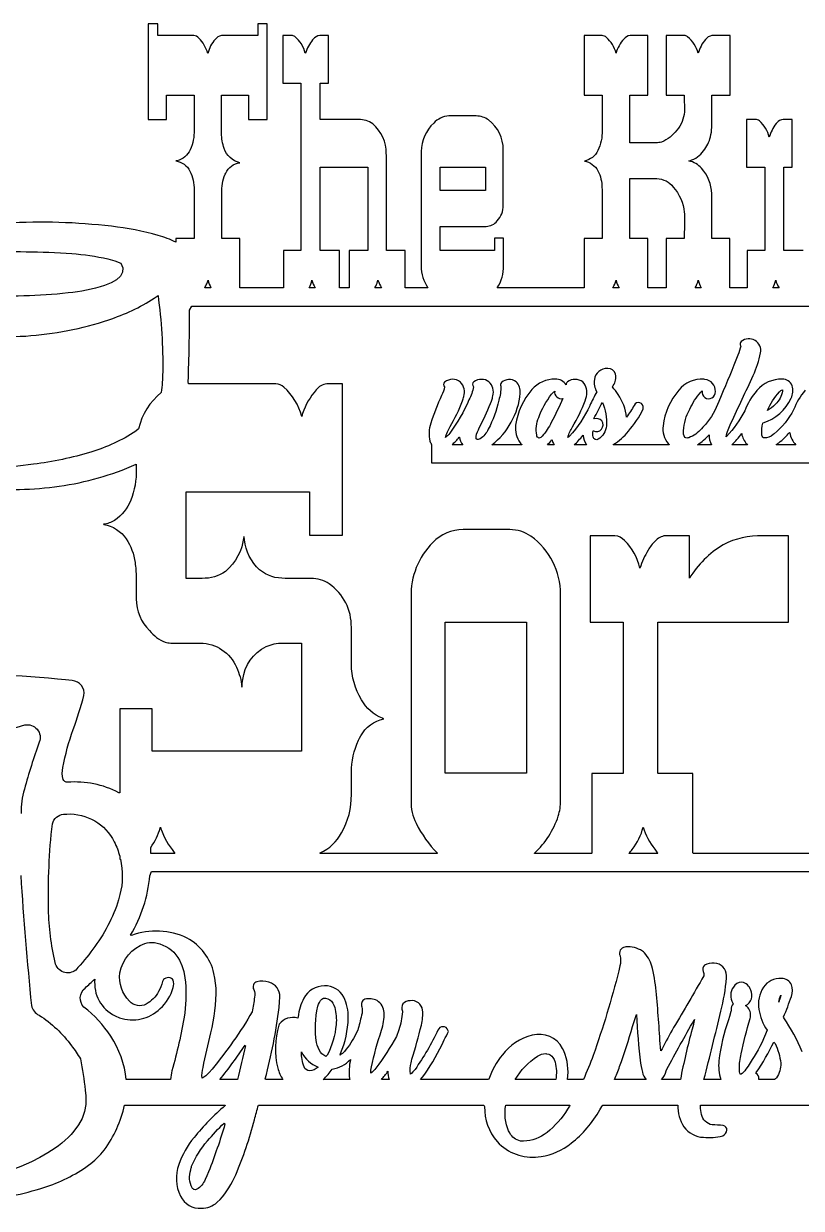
# Model space of a CAD drawing. Extents: x 0.7 to 36.7, y 0.2 to 19.1.
# Drawn here: x 14.09 to 25.42, y 0.93 to 18.18 of the extents above; entities that cross this region are included whole.
import ezdxf

# ---------------------------------------------------------------- set-up
doc = ezdxf.new("R2010")
doc.units = 0
doc.linetypes.add('0', pattern=[0])
doc.layers.add('1', color=7, linetype='0')

msp = doc.modelspace()

# ---------------------------------------------------------------- linework, layer by layer
at = {"layer": '1'}
for points in [[(25.442039, 14.873917), (25.161255, 14.873917), (25.160065, 14.874771), (25.160065, 16.08725), (25.160355, 16.089447), (25.282013, 16.089447), (25.282059, 16.78479), (25.152618, 16.78479, 0.196644), (25.055786, 16.732147), (25.047447, 16.723801, 0.087068), (24.946609, 16.525284, 0.15529), (24.804909, 16.763428, 0.160239), (24.74601, 16.78479), (24.616348, 16.78479), (24.616104, 16.783188), (24.616104, 16.089752), (24.617432, 16.089447), (24.882088, 16.089447), (24.882088, 14.879288), (24.881927, 14.873932), (24.628593, 14.873917), (24.628113, 14.872681), (24.628105, 14.332565), (24.626869, 14.332336), (24.376114, 14.332321), (24.376122, 15.048462), (24.375969, 15.051682), (24.110672, 15.051682), (24.110146, 15.053131), (24.110146, 15.701431, 0.180076), (23.962708, 16.072937, 0.156309), (23.778923, 16.180573), (23.791557, 16.183044, 0.166555), (23.990143, 16.327423, 0.122656), (24.091347, 16.53157, 0.065616), (24.1101, 16.664658), (24.110146, 17.136719), (24.11071, 17.13768), (24.37999, 17.13768), (24.380127, 17.141739), (24.380127, 18.005539), (24.112297, 18.005524, 0.205604), (24.019691, 17.946655, 0.124134), (23.913742, 17.746674, 0.154234), (23.758293, 17.988434, 0.152372), (23.708038, 18.005554), (23.446754, 18.005539), (23.44619, 18.003784), (23.44619, 17.138168), (23.44738, 17.137695), (23.708176, 17.13768), (23.712189, 16.893738, -0.165298), (23.600891, 16.629654, -0.145716), (23.378487, 16.455521, -0.073797), (23.299492, 16.442368), (22.918228, 16.442337), (22.918228, 17.134277), (22.918358, 17.13768), (23.179626, 17.13768), (23.180214, 17.139374), (23.180214, 18.005005), (23.179062, 18.005554), (22.919922, 18.005569, 0.216325), (22.829987, 17.953094, 0.130649), (22.716591, 17.747864, 0.143407), (22.575272, 17.979187, 0.164416), (22.512413, 18.005539), (22.251595, 18.005539), (22.250282, 18.005188), (22.250282, 17.139709), (22.250778, 17.13768), (22.512093, 17.13768), (22.512268, 17.135468), (22.512268, 16.623932, -0.129217), (22.451912, 16.330322, -0.238394), (22.256706, 16.178757, -0.231696), (22.45079, 16.036301, -0.129395), (22.511398, 15.78949), (22.51207, 15.767838, -0.004652), (22.512169, 15.051682), (22.250923, 15.051682), (22.250282, 15.050415), (22.250282, 14.33284), (22.24501, 14.332336), (20.985184, 14.332321, 0.146641), (21.078377, 14.655212), (21.078369, 15.051987), (21.07814, 15.052979), (20.944481, 15.052979), (20.944374, 15.052261), (20.944382, 14.876511), (20.156639, 14.876511), (20.152451, 14.876633), (20.152443, 15.225922), (20.15358, 15.226822), (20.823875, 15.226807, 0.219216), (20.986099, 15.307892, 0.192143), (21.074371, 15.532913), (21.074303, 16.319), (21.073738, 16.341232, 0.23251), (20.86055, 16.77623, 0.156653), (20.679459, 16.834442), (20.281563, 16.834427, 0.195329), (20.060959, 16.731522, 0.20468), (19.878502, 16.315826), (19.878464, 14.649155, 0.151683), (19.976242, 14.332321), (19.645378, 14.332321), (19.644485, 14.333176), (19.644485, 14.873459), (19.643448, 14.873917), (19.374512, 14.873917), (19.370491, 16.266144), (19.370049, 16.289291, 0.224545), (19.171272, 16.718155, 0.16102), (18.966866, 16.784744), (18.404602, 16.78479), (18.404602, 17.310181), (18.526222, 17.310196), (18.526566, 17.311234), (18.526566, 18.004898), (18.526077, 18.005539), (18.401024, 18.005539, 0.204107), (18.303253, 17.95163), (18.294785, 17.942902, 0.082117), (18.192001, 17.748871), (18.189674, 17.748535, 0.167321), (18.035942, 17.990707, 0.138151), (17.991066, 18.005539), (17.861366, 18.005539), (17.860611, 18.005386), (17.860611, 17.31221), (17.860992, 17.310196), (18.126335, 17.310196), (18.126595, 17.301361), (18.126595, 14.874084), (18.124878, 14.873917), (17.874115, 14.873917), (17.872612, 14.87381), (17.87262, 14.333923), (17.871735, 14.332321), (17.237305, 14.332321), (17.236664, 14.334869), (17.236664, 15.05162), (16.97625, 15.051682), (16.974678, 15.051819), (16.974686, 15.707092, -0.114654), (17.02282, 15.988968), (17.030136, 16.002686, -0.250662), (17.235199, 16.154617, -0.263842), (17.008072, 16.362213, -0.090856), (16.970734, 16.583542), (16.97068, 17.1371), (16.972038, 17.13768), (17.364609, 17.13768), (17.364685, 16.78479), (17.633797, 16.78479), (17.634636, 16.786575), (17.634636, 18.176514), (17.634171, 18.17804), (17.498657, 18.178055), (17.498642, 18.006607), (17.498558, 18.005539), (16.968636, 18.005508, 0.209952), (16.878044, 17.948395, 0.133625), (16.770935, 17.745346, 0.105442), (16.639503, 17.969711, 0.19901), (16.563927, 18.005539), (16.040405, 18.005539), (16.039787, 18.006104), (16.039787, 18.17804), (15.899651, 18.178055), (15.89875, 18.177872), (15.898758, 16.789368), (15.899063, 16.78479), (16.168411, 16.78479), (16.168732, 16.785934), (16.168739, 17.137634), (16.56871, 17.137604), (16.56871, 16.63118, -0.124342), (16.513008, 16.343689, -0.23927), (16.318985, 16.18335), (16.304695, 16.181168, -0.238672), (16.50885, 16.03241, -0.129943), (16.568649, 15.758316), (16.56871, 15.052567), (16.567886, 15.051682), (16.30278, 15.051682), (16.302734, 14.995667, 0.045949), (16.047813, 15.096588, 0.041229), (15.365829, 15.227951, 0.043334), (13.835701, 15.273865, 0.030666)], [(13.458946, 14.85202, -0.026039), (14.78788, 14.830887, -0.037701), (15.313171, 14.754395), (15.41581, 14.725143), (15.502029, 14.691162), (15.533371, 14.624924), (15.529373, 14.560181), (15.498009, 14.502197), (15.44194, 14.450638), (15.363815, 14.405167), (15.266296, 14.365448, -0.051544), (14.735458, 14.257446, -0.038707), (13.443771, 14.22139)], [(13.455727, 13.665527, 0.058488), (14.117012, 13.630814, 0.064695), (15.325745, 13.866577, 0.06324), (15.987869, 14.180527, 0.017156), (16.044342, 14.220718, -0.038263), (16.112801, 13.105438, -0.022185), (16.092186, 12.808258, 0.166966), (15.761375, 12.281158), (15.71917, 12.243698, -0.072987), (15.066063, 11.941742, -0.046506), (14.228844, 11.764465, -0.069933), (13.026306, 11.756973, -0.06198)], [(25.676384, 6.09845), (23.841034, 6.09845), (23.835236, 6.104858), (23.835243, 7.25647), (23.833694, 7.263016), (23.329277, 7.263016), (23.324768, 7.265823), (23.324768, 9.435516), (23.325264, 9.463547), (25.229073, 9.463547), (25.229095, 10.72168), (25.224678, 10.722351), (24.852081, 10.722351, 0.130021), (24.276413, 10.590408, 0.118642), (23.784561, 10.103897), (23.784561, 10.716171), (23.784256, 10.722336), (23.435867, 10.722336, 0.191474), (23.284187, 10.64447, 0.093031), (23.18589, 10.511551, 0.066779), (23.06498, 10.25293, 0.142128), (22.841118, 10.652893, 0.189234), (22.70063, 10.722351), (22.342728, 10.722336), (22.340027, 10.719971), (22.340019, 9.477524), (22.340294, 9.463531), (22.821526, 9.463501), (22.821533, 7.263519), (22.815575, 7.263016), (22.362289, 7.263016), (22.361732, 7.252502), (22.36174, 6.101837), (22.356911, 6.098434), (21.530647, 6.09845), (21.530869, 6.102631, 0.125469), (21.875397, 6.6418, 0.07265), (21.909203, 6.866516), (21.909195, 9.870529, 0.240483), (21.476959, 10.715729, 0.154493), (21.167542, 10.812256), (20.490074, 10.812256, 0.205214), (20.047005, 10.623795, 0.204974), (19.729706, 9.830185), (19.729706, 6.864975, 0.12317), (19.804825, 6.535782, 0.08115), (20.115326, 6.101593), (20.106331, 6.09845), (18.404724, 6.09845), (18.408844, 6.104126, 0.156801), (18.716644, 6.396957, 0.135513), (18.860809, 6.954987), (18.860809, 7.276184, -0.105748), (18.962784, 7.745132), (18.978622, 7.774734), (18.99765, 7.809052, -0.225124), (19.333267, 8.054947), (19.316238, 8.065353, -0.180853), (19.009178, 8.334824, -0.137548), (18.860817, 8.854095), (18.860794, 9.388702, 0.249068), (18.537766, 10.023575, 0.1491), (18.274307, 10.102402), (17.897919, 10.102402, -0.178156), (17.524353, 10.224503, -0.179317), (17.303711, 10.664658), (17.29847, 10.710815), (17.293739, 10.706406, -0.19263), (17.02597, 10.2043, -0.164491), (16.688309, 10.102386), (16.459923, 10.102402), (16.456871, 10.102646), (16.456863, 11.36116), (18.251457, 11.361191), (18.252594, 11.354324), (18.252586, 10.733032), (18.256096, 10.731796), (18.73214, 10.731796), (18.734093, 10.741486), (18.734093, 12.917236), (18.733582, 12.932327), (18.502739, 12.932281, 0.206158), (18.348541, 12.846695, 0.097521), (18.150253, 12.504074), (18.14476, 12.482162), (18.14064, 12.460907, 0.140098), (17.878433, 12.887527, 0.186716), (17.762886, 12.932312), (16.48877, 12.932312), (16.483986, 12.968353, 0.009554), (16.504616, 14.007019), (16.534706, 14.066727), (34.238785, 14.066711)], [(25.470818, 12.840103, 0.086612), (25.30275, 12.557709, -0.098264), (25.019852, 12.206436), (25.006317, 12.196533, -0.192538), (24.868561, 12.14801), (24.864815, 12.149155, -0.243375), (24.840935, 12.200836, -0.093618), (24.853073, 12.360443), (24.85743, 12.365631, 0.215399), (25.266785, 12.724564, 0.189054), (25.280655, 12.90686, 0.313128), (25.137512, 13.002991, 0.227389), (24.768211, 12.837021, 0.084123), (24.591728, 12.542603, -0.064748), (24.326187, 12.167175), (24.322617, 12.16394), (24.318977, 12.160782, -0.063209), (24.390427, 12.363968, 0.004338), (24.713531, 13.057114, 0.061939), (24.821594, 13.383942, 0.317708), (24.740486, 13.567505, 0.293259), (24.541138, 13.552002, 0.364927), (24.533531, 13.485291, -0.057014), (24.492645, 13.354324, -0.008869), (24.246452, 12.759811), (24.213715, 12.679642, -0.096438), (24.018051, 12.343185), (23.982277, 12.301987), (23.961914, 12.280258, -0.127285), (23.775452, 12.150497, -0.225121), (23.718758, 12.15358, -0.167274), (23.700142, 12.252243, -0.114517), (23.790245, 12.563721, -0.080423), (23.951622, 12.813644, -0.032461), (23.970879, 12.830627, 1.122652), (24.16291, 12.821198, 0.404255), (24.011818, 12.999084), (23.995682, 13.00174, 0.240596), (23.62989, 12.842804, 0.146051), (23.40049, 12.32402, 0.201635), (23.476532, 12.063675), (23.490562, 12.050217), (23.490173, 12.04808), (22.679214, 12.04808), (22.674583, 12.04921, 0.0953), (22.895531, 12.245651, 0.071739), (23.111526, 12.568481), (23.113724, 12.579926, 0.864043), (22.978645, 12.620789, -0.042055), (22.868523, 12.449905, 0.125594), (22.746849, 12.778961, 0.019164), (22.665321, 12.891571), (22.675896, 12.910034, 0.192224), (22.710541, 13.074753, 0.347091), (22.594948, 13.157333, 0.400819), (22.400803, 12.996994, 0.178777), (22.435074, 12.819427), (22.434372, 12.816711, 0.011719), (22.334099, 12.618973), (22.333092, 12.615051, -0.077178), (22.036781, 12.172241, -0.079595), (22.014748, 12.154617, -0.067826), (22.082092, 12.308517, 0.043231), (22.265076, 12.687363), (22.275398, 12.720078), (22.279869, 12.736053), (22.283646, 12.752213, 0.272536), (22.231873, 12.961304, 0.332209), (22.007629, 12.96434, 0.236729), (21.989998, 12.92215, 0.241164), (21.832222, 13.003586, 0.224516), (21.490128, 12.851044, 0.14667), (21.253822, 12.333359, 0.185691), (21.31749, 12.076859), (21.330193, 12.062546), (21.344093, 12.049377), (21.3423, 12.048065), (20.907555, 12.04808, 0.119542), (21.187691, 12.375, 0.11439), (21.320892, 12.797104, 0.231258), (21.260849, 12.964691, 0.362503), (21.046288, 12.953552, 0.294948), (21.040115, 12.898895, -0.064574), (21.008926, 12.695267, -0.067447), (20.854897, 12.272552, -0.12645), (20.739487, 12.135254, -0.2908), (20.677078, 12.132584, -0.12784), (20.710625, 12.265976), (20.722359, 12.292664, 0.021617), (20.889153, 12.647339), (20.900612, 12.680084), (20.911102, 12.713165), (20.914803, 12.725967), (20.918976, 12.74202), (20.92244, 12.75824, 0.278098), (20.865524, 12.96434, 0.32418), (20.644424, 12.963791, 0.418643), (20.640457, 12.891495, -0.081229), (20.574364, 12.701065, -0.055742), (20.294678, 12.215286, -0.101876), (20.230148, 12.152084, -0.065889), (20.299774, 12.310989, 0.041164), (20.479706, 12.684631), (20.49015, 12.717392), (20.494713, 12.733368), (20.498596, 12.749527, 0.272314), (20.448952, 12.960007, 0.352958), (20.218864, 12.959808, 0.382668), (20.217842, 12.891312, -0.076303), (20.175217, 12.765244, 0.032514), (20.016212, 12.360397, 0.141769), (20.006172, 12.099854, 0.053607), (20.029213, 12.04808), (20.029198, 11.782333), (20.199898, 11.782242), (34.008049, 11.782242)], [(13.4487, 11.428635, 0.066568), (14.606544, 11.444702, 0.069906), (15.725548, 11.763412), (15.725548, 11.68782, -0.105314), (15.647766, 11.24147, -0.147582), (15.411446, 10.946945, -0.104474), (15.249878, 10.889175), (15.252831, 10.886368, -0.212366), (15.5793, 10.676132, -0.12304), (15.709229, 10.33194, -0.035916), (15.725479, 10.118317), (15.725601, 9.804016, 0.199594), (15.921364, 9.341736, 0.132834), (16.149643, 9.173523, 0.078265), (16.228882, 9.160675), (16.659576, 9.16066, -0.29601), (17.188194, 8.807907, -0.08068), (17.267715, 8.52002), (17.269165, 8.546417), (17.271355, 8.574295), (17.274345, 8.601624), (17.278168, 8.628448, -0.250907), (17.618111, 9.108063, -0.109919), (17.861565, 9.16066), (18.132996, 9.160675), (18.13311, 9.155487), (18.13311, 7.585907), (18.127319, 7.584808), (15.963104, 7.584824), (15.960869, 7.586121), (15.960876, 8.202026), (15.960121, 8.202911), (15.487503, 8.202911), (15.486595, 8.201492), (15.486595, 6.977371), (15.473251, 6.981873, 0.142925), (14.725929, 7.132721, -0.335168), (14.662529, 7.17572, -0.122918), (14.657623, 7.346191, -0.038335), (14.809509, 7.903351, 0.0179), (14.965668, 8.395203, 0.444502), (14.795311, 8.612991), (14.696205, 8.624924), (14.580734, 8.63678), (14.450317, 8.648544, 0.020822), (11.35083, 8.755554, 0.012379)], [(12.289284, 7.846313, 0.113005), (14.103394, 7.967484, -0.601355), (14.313675, 7.714966, 0.017799), (14.097733, 7.034439, 0.071254), (14.048744, 6.678726, 0.014694)], [(14.044022, 5.778137, 0.008955), (14.201134, 3.88269, 0.245645), (14.311928, 3.743134, -0.092893), (14.783592, 3.29805, -0.029826), (14.9142, 3.105301, -0.025481), (14.983597, 2.651016), (14.993866, 2.56636), (14.995293, 2.550293), (14.993813, 2.442123), (14.974236, 2.338303), (14.937881, 2.238892), (14.88607, 2.143951), (14.820099, 2.053513, -0.082133), (14.440849, 1.737839), (14.323753, 1.670654), (14.200378, 1.608292, -0.084094), (12.909256, 1.258499, -0.084451)], [(25.427467, 3.210205, 0.048773), (25.158165, 3.704422), (25.157249, 3.717316, 0.016281), (25.271347, 4.016708, 0.172317), (25.273338, 4.184814, 0.281797), (25.12616, 4.276733, 0.275023), (24.863747, 4.148209, 0.195234), (24.797104, 3.826431, 0.11702), (24.916168, 3.52356), (24.837608, 3.338287, -0.036969), (24.607529, 2.955658, -0.121126), (24.529343, 2.878799, -0.157247), (24.513474, 2.957291, -0.059853), (24.539619, 3.179764, -0.021304), (24.667877, 3.692169, 0.253085), (24.638779, 3.851105, 0.021953), (24.604004, 3.882904, 0.416196), (24.679375, 4.106476, 0.282937), (24.549866, 4.222183, 0.28713), (24.425545, 4.151123, 0.296063), (24.416626, 3.916336), (24.4217, 3.909409, 0.222198), (24.393173, 3.817978), (24.392075, 3.807907), (24.390518, 3.797913), (24.367859, 3.723465), (24.352783, 3.676987, 0.057516), (24.215477, 3.079132, 0.114684), (24.243477, 2.808228), (24.242172, 2.804916), (23.9972, 2.804916, 0.002281), (24.244011, 3.799652, 0.037819), (24.326233, 4.284607), (24.326286, 4.302612), (24.325409, 4.319901, 0.408701), (24.147858, 4.497604, 0.175568), (24.005043, 4.47049, 0.272286), (23.985413, 4.380249, -0.111617), (23.99292, 4.315079, -0.006325), (23.555618, 3.561295, 0.011261), (23.386292, 3.252899), (23.366745, 3.223343, 0.003171), (23.307716, 4.04216, 0.036182), (23.245407, 4.423462, 0.126213), (23.131828, 4.649277), (23.117226, 4.66301), (23.101379, 4.675583, 0.165067), (22.85807, 4.735382), (22.845657, 4.733185, 0.496264), (22.774445, 4.605759, -0.133189), (22.773102, 4.461487), (22.756485, 4.386627, -0.022319), (22.38385, 3.156906, -0.016491), (22.24044, 2.804916), (22.01236, 2.804916), (22.009567, 2.805435, 0.12951), (21.957397, 3.221146), (21.938736, 3.258301, 0.350058), (21.494972, 3.450912, 0.166929), (21.060059, 3.164703, 0.088866), (20.864273, 2.811722), (20.848343, 2.804916), (19.867096, 2.804916), (19.897354, 2.840408), (19.930145, 2.882614, 0.041957), (20.214294, 3.382782, -0.015386), (20.277878, 3.503067), (20.268074, 3.524475, 0.680006), (20.122147, 3.525223, -0.042474), (19.788528, 2.953857, -0.071949), (19.723358, 2.884598), (19.721146, 2.887344, -0.11995), (19.72998, 3.049271), (19.735611, 3.073288), (19.742462, 3.099899, 0.016727), (19.880356, 3.598694, 0.095342), (19.897438, 3.816452, 0.427856), (19.719276, 3.952148, 0.234491), (19.61129, 3.906998, 0.197356), (19.603539, 3.802475), (19.60437, 3.794922), (19.604561, 3.791824, -0.071333), (19.550591, 3.529327), (19.519203, 3.432602, -0.033192), (19.218765, 2.973282, -0.067844), (19.144524, 2.89595, -0.076195), (19.152763, 2.98819, -0.030057), (19.301186, 3.522186, 0.086652), (19.3368, 3.77951, 0.257083), (19.235497, 3.95433, 0.189856), (19.056313, 3.974152, 0.424809), (19.015556, 3.864151, -0.128814), (19.008492, 3.740723, -0.017166), (18.9534, 3.522461), (18.926132, 3.4729, -0.064824), (18.762306, 3.215652, -0.061074), (18.695625, 3.160446), (18.703346, 3.186386, 0.096754), (18.815918, 3.702713, 0.120099), (18.749825, 4.005066, 0.293303), (18.468964, 4.16864, 0.284474), (18.168747, 3.98999, 0.094764), (18.084663, 3.71907), (18.079796, 3.698608, 0.300848), (17.809967, 3.613419), (17.806786, 3.605118), (17.803749, 3.596756, 0.132456), (17.788429, 2.972565, 0.085978), (17.864807, 2.804916), (17.608818, 2.804916), (17.607452, 2.816269, 0.032227), (17.808533, 3.852524), (17.81646, 3.938629), (17.820694, 4.00473, 0.33939), (17.660744, 4.223129, 0.137284), (17.483818, 4.229538, 0.500214), (17.440094, 4.115936, -0.150155), (17.449051, 4.005142, -0.025688), (17.416725, 3.791641, -0.039509), (16.83107, 2.956665), (16.788445, 2.909653, -0.094035), (16.685493, 2.822983, -0.086634), (16.700729, 2.979218, -0.017721), (16.81456, 3.483734, 0.064349), (16.889969, 4.135437), (16.884071, 4.210114), (16.873772, 4.28183), (16.85907, 4.350586, 0.21554), (16.468117, 4.865128, 0.203706), (15.659569, 4.903076), (15.644142, 4.907837, 0.115112), (15.924408, 5.773376), (15.94883, 5.832611), (28.907799, 5.832611)], [(13.453629, 1.03241, 0.044048), (14.381645, 1.233093, 0.080744), (15.032745, 1.55722, 0.063828), (15.261894, 1.778839, 0.102409), (15.557663, 2.431854), (15.569168, 2.433044), (17.022934, 2.433044), (17.022476, 2.425842, 0.043509), (16.569153, 1.96106, 0.088009), (16.345993, 1.566055, 0.197515), (16.369926, 1.109665, 0.309842), (16.677605, 0.93158, 0.189496), (16.904488, 1.017746), (16.948242, 1.058609, 0.08156), (17.175964, 1.419754, 0.038173), (17.448616, 2.220306, -0.000167), (17.508224, 2.433044), (20.790222, 2.433044), (20.800377, 2.410828, 0.179311), (20.982674, 1.901413), (21.015099, 1.867538, 0.231344), (21.625748, 1.683975, 0.129174), (22.060669, 1.876892, 0.098605), (22.480812, 2.364395), (22.509407, 2.413528), (22.523796, 2.433044), (23.615028, 2.433044, 0.148348), (23.703911, 2.115479, 0.221696), (23.988884, 1.964096, 0.073015), (24.269821, 1.983505, 0.232103), (24.331818, 2.068054, 0.384508), (24.276474, 2.134888, 0.044502), (24.116104, 2.144409, -0.305061), (23.96125, 2.297668, -0.06178), (23.944931, 2.413254), (23.948357, 2.433044), (30.549034, 2.433044)]]:
    msp.add_lwpolyline(points, format="xyb", dxfattribs=at)
for points in [[(18.404572, 16.089447), (19.100525, 16.089447), (19.100525, 14.873917), (18.830544, 14.873917), (18.830544, 14.332321), (18.686546, 14.332321), (18.686546, 14.873917), (18.404572, 14.873917)], [(20.152443, 16.089447), (20.812393, 16.089447), (20.812393, 15.747009), (20.152443, 15.747009)], [(20.2257, 7.267746), (20.2257, 9.463547), (21.4132, 9.463547), (21.4132, 7.267746)]]:
    msp.add_lwpolyline(points, close=True, dxfattribs=at)
for points in [[(22.918228, 15.052124), (22.918228, 15.92215), (23.311028, 15.92215, -0.227981), (23.549934, 15.799637, -0.155741), (23.71106, 15.432297), (23.712051, 15.411072, -0.011395), (23.708038, 15.051666), (23.44619, 15.051682), (23.44619, 14.332687), (23.444054, 14.332321), (23.180756, 14.332321), (23.180222, 14.335602), (23.180214, 15.048416), (23.17968, 15.051666), (22.920326, 15.051682)], [(16.754387, 14.389435, 0.041601), (16.774696, 14.445206, 0.07155), (16.815018, 14.332336), (16.724991, 14.332321, 0.01756)], [(18.334877, 14.332336), (18.245529, 14.332321, 0.077994), (18.286583, 14.445206, 0.072268)], [(19.217171, 14.357407, 0.064224), (19.248512, 14.445206, 0.055202), (19.299072, 14.332336), (19.204247, 14.332321)], [(22.761757, 14.332336), (22.670082, 14.332321, 0.077073), (22.717247, 14.445206, 0.077807)], [(23.866905, 14.332321, 0.092989), (23.913193, 14.445206, 0.07796), (23.957558, 14.332336)], [(25.001022, 14.332321, 0.077935), (25.042068, 14.445206, 0.068958), (25.090363, 14.332336)], [(21.773041, 12.373535, -0.068651), (21.640175, 12.171585, -0.238191), (21.592644, 12.144409, -0.320144), (21.561455, 12.186447, -0.14136), (21.589996, 12.444595, -0.074699), (21.776711, 12.783249, -0.072234), (21.823143, 12.829086, 0.540777), (21.940674, 12.720245, -0.019681)], [(25.142113, 12.830078, -0.158738), (25.036888, 12.637375, -0.08497), (24.920845, 12.545593, -0.08265), (25.095268, 12.816498, -0.160137), (25.141747, 12.846298, -0.052676)], [(22.384712, 12.24968), (22.386665, 12.2509, 0.809523), (22.507439, 12.393661, 0.277183), (22.395805, 12.42688), (22.394402, 12.430069, -0.007861), (22.517197, 12.663177, -0.127206), (22.575302, 12.322968, -0.237004), (22.458092, 12.128204, -0.519448), (22.381905, 12.162186, -0.146333)], [(20.48317, 12.04808), (20.332031, 12.04808), (20.326881, 12.048782, 0.058296), (20.431732, 12.159897), (20.437317, 12.157608, 0.147033)], [(21.782333, 12.118073), (21.785355, 12.114761, 0.078719), (21.813705, 12.04808), (21.716858, 12.04808, 0.049388)], [(22.16851, 12.107208, 0.002863), (22.236221, 12.184784, 0.153656), (22.284821, 12.04808), (22.107361, 12.04808, 0.027176)], [(24.108353, 12.04808), (23.904198, 12.04808, 0.067796), (24.070808, 12.191452, 0.145828)], [(24.62413, 12.055984), (24.632919, 12.04808), (24.400696, 12.04808, 0.057352), (24.546371, 12.209991, 0.160252)], [(25.087532, 12.077286, 0.057297), (25.242683, 12.225342), (25.247818, 12.22081, 0.1723), (25.336342, 12.04808), (25.051216, 12.04808), (25.047134, 12.049774, 0.018531)], [(15.486603, 6.013702), (15.496681, 6.013702, -0.119429), (15.490402, 5.49823), (15.47036, 5.421844, -0.086126), (15.095352, 4.702286, -0.033215), (14.845108, 4.399033, -0.559111), (14.547279, 4.508514, -0.056127), (14.450104, 5.280197, -0.033838), (14.505569, 6.529022, -0.317648), (14.668663, 6.668732), (14.716881, 6.67128, -0.29784), (15.407043, 6.265793, -0.056786), (15.486603, 6.055908)], [(15.938805, 6.185928, 0.090108), (16.076904, 6.471573), (16.082047, 6.478363), (16.087639, 6.455917, 0.080621), (16.278351, 6.112976), (16.290848, 6.09845), (15.939621, 6.09845, -0.002331)], [(22.952705, 6.156769, 0.117301), (23.11013, 6.481369, 0.08866), (23.282043, 6.159195, 0.038449), (23.32299, 6.100311), (23.321266, 6.09845), (22.902412, 6.09845, 0.028519)], [(16.429077, 3.740845, -0.026422), (16.246803, 2.931854, 0.027284), (16.226799, 2.807678), (16.217232, 2.804932), (15.58123, 2.804916, 0.122539), (15.354904, 3.438293, 0.080747), (14.96582, 3.859924, -0.447642), (14.982216, 4.137146, -0.00103), (15.124832, 4.268341, 0.320147), (15.419922, 3.732452), (15.481117, 3.705276, 0.286573), (16.075905, 3.839035, 0.135981), (16.266273, 4.143082, 0.161435), (16.263237, 4.254227), (16.255791, 4.264755, 0.479868), (16.11261, 4.242905), (16.107452, 4.230545, -0.108867), (16.051682, 4.0858, -0.136681), (15.871597, 3.902908, -0.333957), (15.629349, 3.945297, -0.227033), (15.48909, 4.357971, -0.268915), (15.85363, 4.785202, -0.116345), (15.991455, 4.79924), (16.071404, 4.780212, -0.204614), (16.357368, 4.541534), (16.391663, 4.465302), (16.418274, 4.379639), (16.437195, 4.284592, -0.060567), (16.433098, 3.77655)], [(18.63887, 3.603882, -0.096151), (18.509857, 3.161407), (18.488022, 3.141769, -0.175975), (18.39299, 3.235748), (18.377571, 3.269547), (18.364983, 3.306244), (18.354996, 3.345215, -0.106193), (18.374619, 3.87207, -0.129747), (18.432175, 3.977066, -0.233979), (18.485283, 3.990662, -0.244363), (18.591255, 3.918976), (18.606796, 3.88884), (18.618835, 3.856339, -0.087303)], [(25.085266, 3.930557, -0.075698), (25.118744, 4.033493, -0.026417)], [(22.768051, 2.99501, 0.015389), (22.95813, 3.576614), (23.013329, 3.751389, 0.021103), (23.074265, 3.04425), (23.082207, 2.996429), (23.090729, 2.952469), (23.099876, 2.912628, 0.1455), (23.156921, 2.804932), (22.6959, 2.804916, 0.010698)], [(23.824173, 3.537704, 0.016712), (23.653282, 2.8078), (23.648247, 2.804916), (23.380028, 2.804916), (23.377518, 2.80658, 0.135369), (23.446709, 2.930801), (23.455627, 2.954483, -0.004639), (23.853065, 3.671585), (23.8601, 3.679703, -0.002224)], [(17.204277, 2.804916), (16.946831, 2.804916, 0.019349), (17.313354, 3.306305), (17.31778, 3.297882, -0.006033)], [(24.796036, 2.817383, 0.337177), (24.754112, 2.897461), (24.758484, 2.907562, 0.037745), (25.016342, 3.351379), (25.033325, 3.331726, -0.081382), (25.114548, 3.04306, -0.172205), (25.055122, 2.832092), (25.041161, 2.817596), (25.025703, 2.804916), (24.795517, 2.804932)], [(18.249504, 2.934097, -0.296023), (18.172737, 2.990219, -0.101513), (18.134262, 3.208588, 0.189766), (18.377464, 2.985733, -0.184098)], [(21.709633, 3.180084, -0.221332), (21.796898, 3.127563), (21.81514, 3.095871), (21.828537, 3.059875, -0.099261), (21.839287, 2.804916), (21.246651, 2.804916, -0.113219), (21.573036, 3.145447, -0.14798), (21.692444, 3.183151, -0.051739)], [(18.836533, 2.804916), (18.4496, 2.804916, 0.060079), (18.582954, 2.958298, 0.172256), (18.848572, 3.097702, 0.088643), (18.833794, 2.818283)], [(19.392975, 2.926743, 0.088251), (19.411568, 2.804916), (19.297867, 2.804916, 0.03052)], [(21.323357, 1.910126, -0.220053), (21.168182, 2.027802), (21.152184, 2.057053, -0.147727), (21.109062, 2.43306), (22.040878, 2.433044), (22.039589, 2.42012, -0.074759), (21.753952, 2.069962), (21.711876, 2.036102), (21.669441, 2.006271, -0.169573)], [(16.534309, 1.542221, -0.081518), (16.763863, 1.910675, -0.027397), (17.006599, 2.171097), (17.019531, 2.158112, -0.022099), (16.781906, 1.463837), (16.755615, 1.403), (16.729797, 1.348038, -0.153563), (16.611412, 1.207382, -0.437841), (16.543549, 1.227966, -0.205054), (16.520248, 1.490601, -0.012455)]]:
    msp.add_lwpolyline(points, format="xyb", close=True, dxfattribs=at)

doc.saveas('drawing.dxf')
